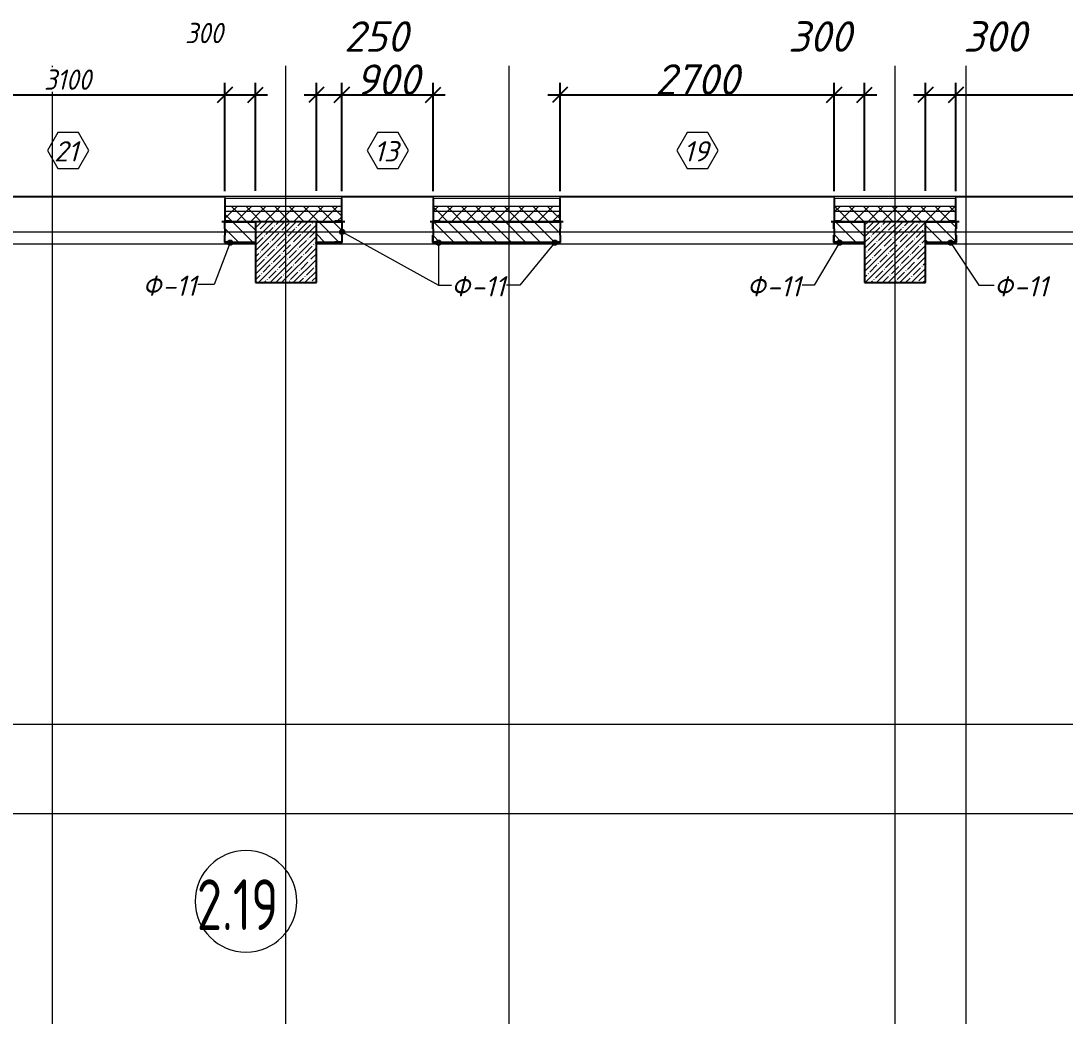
# Model space of a CAD drawing. Header units: millimetres. Extents: x 12986 to 523328, y -9759 to 30092.
# Drawn here: x 290947 to 301232, y 16509 to 26313 of the extents above; entities that cross this region are included whole.
import ezdxf

# ---------------------------------------------------------------- set-up
doc = ezdxf.new("R2010")
doc.units = ezdxf.units.MM
for name, color, linetype, lineweight in [('A-ANNO-DIMS', 7, 'Continuous', 9), ('A-AREA-IDEN', 7, 'Continuous', 9), ('A-DETL', 7, 'Continuous', 9), ('A-GENM-1', 7, 'Continuous', 25), ('A-GENM-IDEN', 7, 'Continuous', 9), ('A-GLAZ-IDEN', 7, 'Continuous', 9), ('A-WALL', 7, 'Continuous', 5), ('A-WALL-1', 7, 'Continuous', 25), ('A-WALL-FNSH-1', 7, 'Continuous', 9), ('A-WALL-PATT-1', 7, 'Continuous', 5), ('I-WALL', 7, 'Continuous', 5), ('S-COLS', 7, 'Continuous', 9), ('S-COLS-1', 7, 'Continuous', 5), ('S-COLS-2', 7, 'Continuous', 25), ('Оси-1', 7, 'Continuous', 20)]:
    doc.layers.add(name, color=color, linetype=linetype, lineweight=lineweight)
doc.layers.add('A-WALL-4', color=7, linetype='Continuous', lineweight=25, true_color=0x000000)
doc.layers.add('A-WALL-PATT-2', color=7, linetype='Continuous', lineweight=5, true_color=0xce0000)
doc.styles.add('ISOCPEUR_I_2', font='isocpeui.ttf', dxfattribs={"height": 300})
doc.styles.add('ISOCPEUR_I_3', font='isocpeui.ttf', dxfattribs={"width": 0.9, "height": 200})
doc.styles.add('СПДС', font='ГОСТ тип А.ttf', dxfattribs={"width": 0.9})
doc.dimstyles.new('ISO-2_0_0_9К_СРЕДНИЙ', dxfattribs={"dimscale": 304.8, "dimtxt": 199.196235, "dimasz": 0.492126, "dimexe": 0.393701, "dimexo": 0, "dimgap": 0, "dimtad": 1, "dimdec": 0, "dimzin": 0, "dimdsep": 46, "dimtxsty": 'ISOCPEUR_I_2', "dimblk1": 'OBLIQUE', "dimblk2": 'OBLIQUE', "dimsah": 1, "dimcen": 0.09, "dimdle": 0.393701, "dimazin": 0, "dimtfac": 1, "dimtdec": 4, "dimtix": 1, "dimtmove": 2, "dimatfit": 3, "dimfxl": 1, "dimtvp": 1, "dimtolj": 1, "dimtzin": 0, "dimarcsym": 2})
doc.dimstyles.new('ISO-2_0_0_9К_СРЕДНИЙ_2', dxfattribs={"dimscale": 304.8, "dimtxt": 199.196235, "dimasz": 0.492126, "dimexe": 0.393701, "dimexo": 0, "dimgap": 0, "dimtad": 1, "dimdec": 0, "dimzin": 0, "dimdsep": 46, "dimtxsty": 'ISOCPEUR_I_2', "dimblk1": 'OBLIQUE', "dimblk2": 'OBLIQUE', "dimsah": 1, "dimcen": 0.09, "dimdle": 0.393701, "dimazin": 0, "dimtfac": 1, "dimtdec": 4, "dimtix": 1, "dimtmove": 0, "dimatfit": 3, "dimfxl": 1, "dimtvp": 1, "dimtolj": 1, "dimtzin": 0, "dimarcsym": 2})
doc.dimstyles.new('ISO-2_0_0_9К_СРЕДНИЙ_ФОН_1', dxfattribs={"dimscale": 304.8, "dimtxt": 199.196235, "dimasz": 0.492126, "dimexe": 0.393701, "dimexo": 0, "dimgap": 0.164042, "dimtad": 1, "dimdec": 0, "dimdsep": 46, "dimtxsty": 'ISOCPEUR_I_3', "dimblk1": 'OBLIQUE', "dimblk2": 'OBLIQUE', "dimsah": 1, "dimcen": 0.09, "dimdle": 0.393701, "dimazin": 0, "dimtfac": 1, "dimtdec": 4, "dimtix": 1, "dimtmove": 0, "dimatfit": 3, "dimfxl": 1, "dimtvp": 1, "dimtfill": 1, "dimtolj": 1, "dimtzin": 0, "dimarcsym": 2})
doc.dimstyles.new('ISO-2_0_0_9К_СРЕДНИЙ_ФОН_2', dxfattribs={"dimscale": 304.8, "dimtxt": 199.196235, "dimasz": 0.492126, "dimexe": 0.393701, "dimexo": 0, "dimgap": 0.164042, "dimtad": 1, "dimdec": 0, "dimdsep": 46, "dimtxsty": 'ISOCPEUR_I_3', "dimblk1": 'OBLIQUE', "dimblk2": 'OBLIQUE', "dimsah": 1, "dimcen": 0.09, "dimdle": 0.393701, "dimazin": 0, "dimtfac": 1, "dimtdec": 4, "dimtix": 1, "dimtmove": 2, "dimatfit": 3, "dimfxl": 1, "dimtvp": 1, "dimtfill": 1, "dimtolj": 1, "dimtzin": 0, "dimarcsym": 2})
pattern_1 = [(45, (239096.85, -2765.93), (-70.71068, 70.71068), []), (135, (239096.85, -2765.93), (-70.71068, -70.71068), [])]
pattern_2 = [(135, (239096.85, -2765.93), (-70.71068, -70.71068), [])]

# ---------------------------------------------------------------- blocks, each defined once
blk = doc.blocks.new('Фахверк_СКБ_Уголок - Ф-11_200х2500 h-28441216-АР1_1_Кладочный план 2 этажа')
at = {"layer": 'A-GENM-1'}
for p, q in [((200, 156), (125, 156)), ((125, 156), (125, 81)), ((131, 81), (131, 150)), ((131, 150), (200, 150)), ((200, 150), (200, 156)), ((125, 81), (131, 81)), ((131, 19), (125, 19)), ((125, 19), (125, -56)), ((131, -50), (131, 19)), ((125, -56), (200, -56)), ((200, -50), (131, -50)), ((200, -56), (200, -50))]:
    blk.add_line(p, q, dxfattribs=at)
blk = doc.blocks.new('Колонна_Несущая_Прямоугольное сечение - 600х600-V77-АР1_1_Кладочный план 2 этажа')
at = {"layer": 'S-COLS-1'}
h = blk.add_hatch(dxfattribs=at)
h.set_pattern_fill('FP_66', color=256, style=0, pattern_type=2)
h.set_pattern_definition([(45, (-54460, -26800), (-57.02463, 57.02463), []), (45, (-54402.975, -26800), (-57.02463, 57.02463), [100.806, -20.161, 3.353, -16.808])])
h.paths.add_polyline_path([(-300, -300), (300, -300), (300, 300), (-300, 300)], flags=0)
at = {"layer": 'S-COLS-2'}
for p, q in [((300, 300), (-300, 300)), ((-300, 300), (-300, -300)), ((300, -300), (300, 300)), ((-300, -300), (300, -300))]:
    blk.add_line(p, q, dxfattribs=at)
blk = doc.blocks.new('Колонна_Несущая_Прямоугольное сечение - 600х600-V78-АР1_1_Кладочный план 2 этажа')
at = {"layer": 'S-COLS-1'}
h = blk.add_hatch(dxfattribs=at)
h.set_pattern_fill('FP_67', color=256, style=0, pattern_type=2)
h.set_pattern_definition([(45, (-60460, -26800), (-57.02463, 57.02463), []), (45, (-60402.975, -26800), (-57.02463, 57.02463), [100.806, -20.161, 3.353, -16.808])])
h.paths.add_polyline_path([(-300, -300), (300, -300), (300, 300), (-300, 300)], flags=0)
at = {"layer": 'S-COLS-2'}
for p, q in [((300, 300), (-300, 300)), ((-300, 300), (-300, -300)), ((300, -300), (300, 300)), ((-300, -300), (300, -300))]:
    blk.add_line(p, q, dxfattribs=at)
blk = doc.blocks.new('_Oblique')
at = {"color": 0, "linetype": 'ByBlock', "lineweight": -2}
blk.add_line((-0.5, -0.5), (0.5, 0.5), dxfattribs=at)
blk = doc.blocks.new('*D2294')
at = {"layer": 'A-ANNO-DIMS', "color": 0, "lineweight": -2, "transparency": 16777216}
for p, q in [((289857, 24634), (289857, 25704)), ((292957, 24634), (292957, 25704)), ((289737, 25584), (293077, 25584))]:
    blk.add_line(p, q, dxfattribs=at)
at = {"layer": 'Defpoints', "color": 0, "transparency": 16777216}
for p in [(292957, 25584), (289857, 24634), (292957, 24634)]:
    blk.add_point(p, dxfattribs=at)
at = {"layer": 'A-ANNO-DIMS', "color": 0, "lineweight": -2, "transparency": 16777216, "xscale": 150, "yscale": 150, "zscale": 150, "rotation": 180}
blk.add_blockref('_Oblique', (289857, 25584), dxfattribs=at)
at = {"layer": 'A-ANNO-DIMS', "color": 0, "lineweight": -2, "transparency": 16777216, "xscale": 150, "yscale": 150, "zscale": 150}
blk.add_blockref('_Oblique', (292957, 25584), dxfattribs=at)
at = {"layer": 'A-ANNO-DIMS', "color": 0, "transparency": 16777216, "insert": (291407, 25734), "char_height": 200, "width": 560.81, "attachment_point": 5, "style": 'ISOCPEUR_I_3', "bg_fill": 3, "box_fill_scale": 1.1, "bg_fill_color": 256, "bg_fill_true_color": 13158600, "bg_fill_transparency": 0}
blk.add_mtext('\\A1;3100', dxfattribs=at)
blk = doc.blocks.new('*D2295')
at = {"layer": 'A-ANNO-DIMS', "color": 0, "lineweight": -2, "transparency": 16777216}
for p, q in [((292957, 24634), (292957, 25704)), ((293257, 24637), (293257, 25704)), ((292837, 25584), (293377, 25584))]:
    blk.add_line(p, q, dxfattribs=at)
at = {"layer": 'Defpoints', "color": 0, "transparency": 16777216}
for p in [(293257, 25584), (292957, 24634), (293257, 24637)]:
    blk.add_point(p, dxfattribs=at)
at = {"layer": 'A-ANNO-DIMS', "color": 0, "lineweight": -2, "transparency": 16777216, "xscale": 150, "yscale": 150, "zscale": 150, "rotation": 180}
blk.add_blockref('_Oblique', (292957, 25584), dxfattribs=at)
at = {"layer": 'A-ANNO-DIMS', "color": 0, "lineweight": -2, "transparency": 16777216, "xscale": 150, "yscale": 150, "zscale": 150}
blk.add_blockref('_Oblique', (293257, 25584), dxfattribs=at)
at = {"layer": 'A-ANNO-DIMS', "color": 0, "transparency": 16777216, "insert": (292564, 26293), "char_height": 200, "width": 455.09, "attachment_point": 1, "line_spacing_factor": 1.149209, "style": 'ISOCPEUR_I_3', "bg_fill": 3, "box_fill_scale": 1.1, "bg_fill_color": 256, "bg_fill_true_color": 13158600, "bg_fill_transparency": 0}
blk.add_mtext('\\A1;300', dxfattribs=at)
blk = doc.blocks.new('*D2296')
at = {"layer": 'A-ANNO-DIMS', "color": 0, "lineweight": -2, "transparency": 16777216}
for p, q in [((293857, 24637), (293857, 25704)), ((294107, 24634), (294107, 25704)), ((293737, 25584), (294227, 25584))]:
    blk.add_line(p, q, dxfattribs=at)
at = {"layer": 'Defpoints', "color": 0, "transparency": 16777216}
for p in [(294107, 25584), (293857, 24637), (294107, 24634)]:
    blk.add_point(p, dxfattribs=at)
at = {"layer": 'A-ANNO-DIMS', "color": 0, "lineweight": -2, "transparency": 16777216, "xscale": 150, "yscale": 150, "zscale": 150, "rotation": 180}
blk.add_blockref('_Oblique', (293857, 25584), dxfattribs=at)
at = {"layer": 'A-ANNO-DIMS', "color": 0, "lineweight": -2, "transparency": 16777216, "xscale": 150, "yscale": 150, "zscale": 150}
blk.add_blockref('_Oblique', (294107, 25584), dxfattribs=at)
at = {"layer": 'A-ANNO-DIMS', "color": 0, "transparency": 16777216, "insert": (294129, 26309), "char_height": 300, "width": 455.09, "attachment_point": 1, "line_spacing_factor": 1.149209, "style": 'ISOCPEUR_I_2'}
blk.add_mtext('\\A1;250', dxfattribs=at)
blk = doc.blocks.new('*D2297')
at = {"layer": 'A-ANNO-DIMS', "color": 0, "lineweight": -2, "transparency": 16777216}
for p, q in [((294107, 24634), (294107, 25704)), ((295007, 24634), (295007, 25704)), ((293987, 25584), (295127, 25584))]:
    blk.add_line(p, q, dxfattribs=at)
at = {"layer": 'Defpoints', "color": 0, "transparency": 16777216}
for p in [(295007, 25584), (294107, 24634), (295007, 24634)]:
    blk.add_point(p, dxfattribs=at)
at = {"layer": 'A-ANNO-DIMS', "color": 0, "lineweight": -2, "transparency": 16777216, "xscale": 150, "yscale": 150, "zscale": 150, "rotation": 180}
blk.add_blockref('_Oblique', (294107, 25584), dxfattribs=at)
at = {"layer": 'A-ANNO-DIMS', "color": 0, "lineweight": -2, "transparency": 16777216, "xscale": 150, "yscale": 150, "zscale": 150}
blk.add_blockref('_Oblique', (295007, 25584), dxfattribs=at)
at = {"layer": 'A-ANNO-DIMS', "color": 0, "transparency": 16777216, "insert": (294557, 25734), "char_height": 300, "width": 455.09, "attachment_point": 5, "style": 'ISOCPEUR_I_2'}
blk.add_mtext('\\A1;900', dxfattribs=at)
blk = doc.blocks.new('*D2298')
at = {"layer": 'A-ANNO-DIMS', "color": 0, "lineweight": -2, "transparency": 16777216}
for p, q in [((296257, 24634), (296257, 25704)), ((298957, 24634), (298957, 25704)), ((296137, 25584), (299077, 25584))]:
    blk.add_line(p, q, dxfattribs=at)
at = {"layer": 'Defpoints', "color": 0, "transparency": 16777216}
for p in [(298957, 25584), (296257, 24634), (298957, 24634)]:
    blk.add_point(p, dxfattribs=at)
at = {"layer": 'A-ANNO-DIMS', "color": 0, "lineweight": -2, "transparency": 16777216, "xscale": 150, "yscale": 150, "zscale": 150, "rotation": 180}
blk.add_blockref('_Oblique', (296257, 25584), dxfattribs=at)
at = {"layer": 'A-ANNO-DIMS', "color": 0, "lineweight": -2, "transparency": 16777216, "xscale": 150, "yscale": 150, "zscale": 150}
blk.add_blockref('_Oblique', (298957, 25584), dxfattribs=at)
at = {"layer": 'A-ANNO-DIMS', "color": 0, "transparency": 16777216, "insert": (297607, 25736), "char_height": 300, "width": 606.78, "attachment_point": 5, "style": 'ISOCPEUR_I_2'}
blk.add_mtext('\\A1;2700', dxfattribs=at)
blk = doc.blocks.new('*D2299')
at = {"layer": 'A-ANNO-DIMS', "color": 0, "lineweight": -2, "transparency": 16777216}
for p, q in [((298957, 24634), (298957, 25704)), ((299257, 24637), (299257, 25704)), ((298837, 25584), (299377, 25584))]:
    blk.add_line(p, q, dxfattribs=at)
at = {"layer": 'Defpoints', "color": 0, "transparency": 16777216}
for p in [(299257, 25584), (298957, 24634), (299257, 24637)]:
    blk.add_point(p, dxfattribs=at)
at = {"layer": 'A-ANNO-DIMS', "color": 0, "lineweight": -2, "transparency": 16777216, "xscale": 150, "yscale": 150, "zscale": 150, "rotation": 180}
blk.add_blockref('_Oblique', (298957, 25584), dxfattribs=at)
at = {"layer": 'A-ANNO-DIMS', "color": 0, "lineweight": -2, "transparency": 16777216, "xscale": 150, "yscale": 150, "zscale": 150}
blk.add_blockref('_Oblique', (299257, 25584), dxfattribs=at)
at = {"layer": 'A-ANNO-DIMS', "color": 0, "transparency": 16777216, "insert": (298503, 26309), "char_height": 300, "width": 455.09, "attachment_point": 1, "line_spacing_factor": 1.149209, "style": 'ISOCPEUR_I_2'}
blk.add_mtext('\\A1;300', dxfattribs=at)
blk = doc.blocks.new('*D2301')
at = {"layer": 'A-ANNO-DIMS', "color": 0, "lineweight": -2, "transparency": 16777216}
for p, q in [((299857, 24637), (299857, 25704)), ((300157, 24634), (300157, 25704)), ((299737, 25584), (300277, 25584))]:
    blk.add_line(p, q, dxfattribs=at)
at = {"layer": 'Defpoints', "color": 0, "transparency": 16777216}
for p in [(300157, 25584), (299857, 24637), (300157, 24634)]:
    blk.add_point(p, dxfattribs=at)
at = {"layer": 'A-ANNO-DIMS', "color": 0, "lineweight": -2, "transparency": 16777216, "xscale": 150, "yscale": 150, "zscale": 150, "rotation": 180}
blk.add_blockref('_Oblique', (299857, 25584), dxfattribs=at)
at = {"layer": 'A-ANNO-DIMS', "color": 0, "lineweight": -2, "transparency": 16777216, "xscale": 150, "yscale": 150, "zscale": 150}
blk.add_blockref('_Oblique', (300157, 25584), dxfattribs=at)
at = {"layer": 'A-ANNO-DIMS', "color": 0, "transparency": 16777216, "insert": (300228, 26309), "char_height": 300, "width": 455.09, "attachment_point": 1, "line_spacing_factor": 1.149209, "style": 'ISOCPEUR_I_2'}
blk.add_mtext('\\A1;300', dxfattribs=at)
blk = doc.blocks.new('*D2302')
at = {"layer": 'A-ANNO-DIMS', "color": 0, "lineweight": -2, "transparency": 16777216}
for p, q in [((300157, 24634), (300157, 25704)), ((303257, 24634), (303257, 25704)), ((300037, 25584), (303377, 25584))]:
    blk.add_line(p, q, dxfattribs=at)
at = {"layer": 'Defpoints', "color": 0, "transparency": 16777216}
for p in [(303257, 25584), (300157, 24634), (303257, 24634)]:
    blk.add_point(p, dxfattribs=at)
at = {"layer": 'A-ANNO-DIMS', "color": 0, "lineweight": -2, "transparency": 16777216, "xscale": 150, "yscale": 150, "zscale": 150, "rotation": 180}
blk.add_blockref('_Oblique', (300157, 25584), dxfattribs=at)
at = {"layer": 'A-ANNO-DIMS', "color": 0, "lineweight": -2, "transparency": 16777216, "xscale": 150, "yscale": 150, "zscale": 150}
blk.add_blockref('_Oblique', (303257, 25584), dxfattribs=at)
at = {"layer": 'A-ANNO-DIMS', "color": 0, "transparency": 16777216, "insert": (301707, 25734), "char_height": 300, "width": 560.81, "attachment_point": 5, "style": 'ISOCPEUR_I_2'}
blk.add_mtext('\\A1;3100', dxfattribs=at)
blk = doc.blocks.new('AAR_СКБ_Марка_Окна_Перемычка и проем - Марка проема-25443838-АР1_1_Кладочный план 2 этажа')
at = {"layer": 'A-GLAZ-IDEN'}
for p, q in [((-0.97, -0.98), (-1.99, -2.75)), ((1.07, -0.98), (-0.97, -0.98)), ((2.09, -2.75), (1.07, -0.98)), ((-1.99, -2.75), (-0.97, -4.51)), ((1.07, -4.51), (2.09, -2.75)), ((-0.97, -4.51), (1.07, -4.51))]:
    blk.add_line(p, q, dxfattribs=at)
blk = doc.blocks.new('Марка_Помещения - Номер-25198446-Объем проектирования 2 этажа')
at = {"layer": 'A-AREA-IDEN'}
for start, end in [(360, 180), (180, 360)]:
    blk.add_arc((0, 0), 2.5, start, end, dxfattribs=at)

msp = doc.modelspace()

# ---------------------------------------------------------------- hatches: boundary and pattern name
at = {"layer": 'A-GENM-IDEN'}
h = msp.add_hatch(color=256, dxfattribs=at)
edge = h.paths.add_edge_path(flags=0)
edge.add_arc((294112.72465, 24234.06718), 25, 0, 360)
h = msp.add_hatch(color=256, dxfattribs=at)
edge = h.paths.add_edge_path(flags=0)
edge.add_arc((293009.37418, 24128.06718), 25, 0, 360)
h = msp.add_hatch(color=256, dxfattribs=at)
edge = h.paths.add_edge_path(flags=0)
edge.add_arc((295059.05798, 24128.06718), 25, 0, 360)
h = msp.add_hatch(color=256, dxfattribs=at)
edge = h.paths.add_edge_path(flags=0)
edge.add_arc((296204.51755, 24128.06718), 25, 0, 360)
h = msp.add_hatch(color=256, dxfattribs=at)
edge = h.paths.add_edge_path(flags=0)
edge.add_arc((299009.18421, 24128.06718), 25, 0, 360)
h = msp.add_hatch(color=256, dxfattribs=at)
edge = h.paths.add_edge_path(flags=0)
edge.add_arc((300104.5175, 24128.06718), 25, 0, 360)
at = {"layer": 'A-WALL-PATT-1'}
h = msp.add_hatch(dxfattribs=at)
h.set_pattern_fill('FP_11', color=256, style=0, pattern_type=2)
h.set_pattern_definition(pattern_1)
h.paths.add_polyline_path([(332256.85081, 24434.06718), (332256.85081, 24434.17153), (332097.32568, 24434.17153), (332097.32568, 24484.06718), (319446.85083, 24484.06718), (319446.85083, 24434.06718), (332256.76569, 24434.06718)], flags=0)
h.paths.add_polyline_path([(316946.85083, 24434.06718), (316946.85083, 24484.06718), (315446.85083, 24484.06718), (315446.85083, 24434.06718), (315610.52269, 24434.06718)], flags=0)
h.paths.add_polyline_path([(309906.85081, 24434.06718), (309906.85081, 24484.06718), (307956.85085, 24484.06718), (307956.85085, 24434.06718)], flags=0)
h.paths.add_polyline_path([(312006.85081, 24434.06718), (313346.85083, 24434.06718), (313346.85083, 24484.06718), (312006.85081, 24484.06718)], flags=0)
h.paths.add_polyline_path([(288757.13747, 24434.06718), (289857.04085, 24434.06718), (289857.04085, 24484.06718), (288757.13747, 24484.06718)], flags=0)
h.paths.add_polyline_path([(300156.85083, 24434.06718), (300156.85083, 24484.06718), (298956.85088, 24484.06718), (298956.85088, 24434.06718)], flags=0)
h.paths.add_polyline_path([(303256.85083, 24434.06718), (304356.85081, 24434.06718), (304356.85081, 24484.06718), (303256.85083, 24484.06718)], flags=0)
h.paths.add_polyline_path([(305256.85081, 24434.06718), (307056.85085, 24434.06718), (307056.85085, 24484.06718), (305256.85081, 24484.06718)], flags=0)
h.paths.add_polyline_path([(294106.72465, 24434.06718), (294106.72465, 24484.06718), (292957.04085, 24484.06718), (292957.04085, 24434.06718)], flags=0)
h.paths.add_polyline_path([(295006.72465, 24434.06718), (296256.85088, 24434.06718), (296256.85088, 24484.06718), (295006.72465, 24484.06718)], flags=0)
h.paths.add_polyline_path([(287857.13747, 24434.06718), (287857.13747, 24484.06718), (286756.85083, 24484.06718), (286756.85083, 24434.06718)], flags=0)
h.paths.add_polyline_path([(283432.94456, 24434.06718), (283656.85083, 24434.06718), (283656.85083, 24484.06718), (281156.85079, 24484.06718), (281156.85079, 24434.06718), (281900.67894, 24434.06718)], flags=0)
h = msp.add_hatch(dxfattribs=at)
h.set_pattern_fill('FP_11', color=256, style=0, pattern_type=2)
h.set_pattern_definition(pattern_1)
h.paths.add_polyline_path([(332156.85081, 24334.06718), (332156.85081, 24434.06718), (319446.85083, 24434.06718), (319446.85083, 24340.06718), (319515.85083, 24340.06718), (319515.85083, 24334.06718), (332082.37816, 24334.06718)], flags=0)
h.paths.add_polyline_path([(316877.85083, 24334.06718), (316877.85083, 24340.06718), (316946.85083, 24340.06718), (316946.85083, 24434.06718), (315446.85083, 24434.06718), (315446.85083, 24340.06718), (315515.85083, 24340.06718), (315515.85083, 24334.06718), (316346.85081, 24334.06718)], flags=0)
h.paths.add_polyline_path([(313277.85083, 24334.06718), (313277.85083, 24340.06718), (313346.85083, 24340.06718), (313346.85083, 24434.06718), (312006.85081, 24434.06718), (312006.85081, 24340.06718), (312075.85081, 24340.06718), (312075.85081, 24334.06718), (313136.85081, 24334.06718)], flags=0)
h.paths.add_polyline_path([(305856.85081, 24334.06718), (306987.85085, 24334.06718), (306987.85085, 24340.06718), (307056.85085, 24340.06718), (307056.85085, 24434.06718), (305256.85081, 24434.06718), (305256.85081, 24334.06718)], flags=0)
h.paths.add_polyline_path([(303325.85083, 24334.06718), (304287.85081, 24334.06718), (304287.85081, 24340.06718), (304356.85081, 24340.06718), (304356.85081, 24434.06718), (303256.85083, 24434.06718), (303256.85083, 24340.06718), (303325.85083, 24340.06718)], flags=0)
h.paths.add_polyline_path([(309406.85081, 24334.06718), (309906.85081, 24334.06718), (309906.85081, 24434.06718), (307956.85085, 24434.06718), (307956.85085, 24340.06718), (308025.85085, 24340.06718), (308025.85085, 24334.06718)], flags=0)
h.paths.add_polyline_path([(295075.72465, 24334.06718), (296187.85088, 24334.06718), (296187.85088, 24340.06718), (296256.85088, 24340.06718), (296256.85088, 24434.06718), (295006.72465, 24434.06718), (295006.72465, 24340.06718), (295075.72465, 24340.06718)], flags=0)
h.paths.add_polyline_path([(299256.85081, 24334.06718), (300087.85083, 24334.06718), (300087.85083, 24340.06718), (300156.85083, 24340.06718), (300156.85083, 24434.06718), (298956.85088, 24434.06718), (298956.85088, 24340.06718), (299025.85088, 24340.06718), (299025.85088, 24334.06718)], flags=0)
h.paths.add_polyline_path([(294037.72465, 24334.06718), (294037.74362, 24340.06718), (294106.72465, 24340.06718), (294106.72465, 24434.06718), (292957.04085, 24434.06718), (292957.04085, 24340.06718), (293026.04085, 24340.06718), (293026.04085, 24334.06718), (293856.85081, 24334.06724)], flags=0)
h.paths.add_polyline_path([(281156.85079, 24334.06718), (283587.85082, 24334.06718), (283587.85082, 24340.06713), (283656.85082, 24340.06713), (283656.85082, 24434.06718), (281156.85079, 24434.06718)], flags=0)
h.paths.add_polyline_path([(287857.13747, 24334.06718), (287856.85081, 24434.06718), (286756.85083, 24434.06718), (286756.85086, 24340.06713), (286825.85086, 24340.06713), (286825.85086, 24334.06718), (287856.85081, 24334.06724)], flags=0)
h.paths.add_polyline_path([(289562.00706, 24334.06718), (289788.04085, 24334.06718), (289788.04085, 24340.06718), (289857.04085, 24340.06718), (289857.04085, 24434.06718), (288757.13747, 24434.06718), (288757.1375, 24340.06718), (288826.1375, 24340.06718), (288826.1375, 24334.06718)], flags=0)
at = {"layer": 'A-WALL-PATT-2'}
h = msp.add_hatch(dxfattribs=at)
h.set_pattern_fill('FP_22', color=256, style=0, pattern_type=2)
h.set_pattern_definition(pattern_2)
h.paths.add_polyline_path([(287856.85081, 24134.06718), (287857.13747, 24134.06718), (287856.85081, 24334.06718)], flags=0)
h.paths.add_polyline_path([(288757.13747, 24134.06718), (289857.04085, 24134.06718), (289857.04085, 24334.06718), (288757.13747, 24334.06718), (288757.13747, 24203.06718)], flags=0)
h.paths.add_polyline_path([(293256.85081, 24134.06718), (293256.85081, 24334.06718), (292957.04085, 24334.06718), (292957.04085, 24134.06718), (293026.04085, 24134.06718)], flags=0)
h = msp.add_hatch(dxfattribs=at)
h.set_pattern_fill('FP_22', color=256, style=0, pattern_type=2)
h.set_pattern_definition(pattern_2)
h.paths.add_polyline_path([(295691.06956, 24134.06718), (296256.85088, 24134.06718), (296256.85088, 24334.06718), (295006.72465, 24334.06718), (295006.72465, 24134.06718), (295075.72465, 24134.06718)], flags=0)
h.paths.add_polyline_path([(293856.85081, 24134.06718), (294106.72465, 24134.06718), (294106.72465, 24334.06718), (293856.85081, 24334.06718), (293856.85081, 24203.06718)], flags=0)
h.paths.add_polyline_path([(299025.85088, 24134.06718), (299256.85081, 24134.06718), (299256.85081, 24334.06718), (298956.85088, 24334.06718), (298956.85088, 24134.06718)], flags=0)
h = msp.add_hatch(dxfattribs=at)
h.set_pattern_fill('FP_22', color=256, style=0, pattern_type=2)
h.set_pattern_definition(pattern_2)
h.paths.add_polyline_path([(303325.85083, 24134.06718), (304356.85081, 24134.06718), (304356.85081, 24334.06718), (303256.85083, 24334.06718), (303256.85083, 24134.06718)], flags=0)
h.paths.add_polyline_path([(300087.85083, 24134.06718), (300156.85083, 24134.06718), (300156.85083, 24334.06718), (299856.85081, 24334.06718), (299856.85081, 24134.06718)], flags=0)

# ---------------------------------------------------------------- linework, layer by layer
at = {"layer": 'A-DETL'}
for p, q in [((294106.72465, 24484.06718), (292957.04085, 24484.06718)), ((296256.85088, 24484.06718), (295006.72465, 24484.06718)), ((300156.85083, 24484.06718), (298956.85088, 24484.06718))]:
    msp.add_line(p, q, dxfattribs=at)
at = {"layer": 'A-GENM-IDEN'}
for p, q in [((294112.72465, 24234.06718), (295059.05798, 23710.48384)), ((293009.37418, 24128.06718), (292849.72721, 23716.17707)), ((295059.05798, 24128.06718), (295059.05798, 23710.48384)), ((296204.51755, 24128.06718), (295862.31651, 23710.48384)), ((299009.18421, 24128.06718), (298761.21594, 23710.48384)), ((300104.5175, 24128.06718), (300380.69081, 23710.48384)), ((292849.72721, 23716.17707), (292690.08024, 23716.17707)), ((295059.05798, 23710.48384), (295188.70149, 23710.48384)), ((295059.05798, 23710.48384), (295188.70149, 23710.48384)), ((295862.31651, 23710.48384), (295730.93598, 23710.48384)), ((298761.21594, 23710.48384), (298642.39477, 23710.48384)), ((300380.69081, 23710.48384), (300534.5614, 23710.48384))]:
    msp.add_line(p, q, dxfattribs=at)
for centre in [(294112.72465, 24234.06718), (293009.37418, 24128.06718), (295059.05798, 24128.06718), (296204.51755, 24128.06718), (299009.18421, 24128.06718), (300104.5175, 24128.06718)]:
    msp.add_circle(centre, 25, dxfattribs=at)
at = {"layer": 'A-WALL'}
for p, q in [((294106.72465, 24564.06718), (292957.04085, 24564.06718)), ((296256.85088, 24564.06718), (295006.72465, 24564.06718)), ((300156.85083, 24564.06718), (298956.85088, 24564.06718)), ((294106.72465, 24434.06718), (292957.04085, 24434.06718)), ((296256.85088, 24434.06718), (295006.72465, 24434.06718)), ((300156.85083, 24434.06718), (298956.85088, 24434.06718))]:
    msp.add_line(p, q, dxfattribs=at)
at = {"layer": 'A-WALL-1'}
for p, q in [((293256.85081, 24334.06718), (293026.04085, 24334.06718)), ((294037.72465, 24334.06718), (293856.85081, 24334.06718)), ((296187.85088, 24334.06718), (295075.72465, 24334.06718)), ((299256.85081, 24334.06718), (299025.85088, 24334.06718)), ((300087.85083, 24334.06718), (299856.85081, 24334.06718)), ((292957.04085, 24265.06718), (292957.04085, 24203.06718)), ((294106.72465, 24203.06718), (294106.72465, 24265.06718)), ((295006.72465, 24265.06718), (295006.72465, 24203.06718)), ((296256.85088, 24203.06718), (296256.85088, 24265.06718)), ((298956.85088, 24265.06718), (298956.85088, 24203.06718)), ((300156.85083, 24203.06718), (300156.85083, 24265.06718)), ((293026.04085, 24134.06718), (293256.85081, 24134.06718)), ((293856.85081, 24134.06718), (294037.72465, 24134.06718)), ((295075.72465, 24134.06718), (296187.85088, 24134.06718)), ((299025.85088, 24134.06718), (299256.85081, 24134.06718)), ((299856.85081, 24134.06718), (300087.85083, 24134.06718))]:
    msp.add_line(p, q, dxfattribs=at)
at = {"layer": 'A-WALL-4'}
for p, q in [((289857.04085, 24584.06718), (292957.04085, 24584.06718)), ((294106.72465, 24584.06718), (295006.72465, 24584.06718)), ((296256.85088, 24584.06718), (298956.85088, 24584.06718)), ((300156.85083, 24584.06718), (303256.85083, 24584.06718)), ((292957.04085, 24564.06718), (292957.04085, 24340.06718)), ((294106.72465, 24340.06718), (294106.72465, 24564.06718)), ((295006.72465, 24564.06718), (295006.72465, 24340.06718)), ((296256.85088, 24340.06718), (296256.85088, 24564.06718)), ((298956.85088, 24564.06718), (298956.85088, 24340.06718)), ((300156.85083, 24340.06718), (300156.85083, 24564.06718)), ((292951.04085, 24334.06718), (292927.04085, 24334.06718)), ((293026.04085, 24334.06718), (293256.85081, 24334.06718)), ((293856.85081, 24334.06718), (294037.72465, 24334.06718)), ((294136.72465, 24334.06718), (294112.72465, 24334.06718)), ((295000.72465, 24334.06718), (294976.72465, 24334.06718)), ((295075.72465, 24334.06718), (296187.85088, 24334.06718)), ((296286.85088, 24334.06718), (296262.85088, 24334.06718)), ((298950.85088, 24334.06718), (298926.85088, 24334.06718)), ((299025.85088, 24334.06718), (299256.85081, 24334.06718)), ((299856.85081, 24334.06718), (300087.85083, 24334.06718)), ((300186.85083, 24334.06718), (300162.85083, 24334.06718))]:
    msp.add_line(p, q, dxfattribs=at)
at = {"layer": 'A-WALL-FNSH-1'}
for p, q in [((294106.72465, 24584.06718), (292957.04085, 24584.06718)), ((292957.04085, 24584.06718), (292957.04085, 24564.06718)), ((294106.72465, 24564.06718), (294106.72465, 24584.06718)), ((296256.85088, 24584.06718), (295006.72465, 24584.06718)), ((295006.72465, 24584.06718), (295006.72465, 24564.06718)), ((296256.85088, 24564.06718), (296256.85088, 24584.06718)), ((300156.85083, 24584.06718), (298956.85088, 24584.06718)), ((298956.85088, 24584.06718), (298956.85088, 24564.06718)), ((300156.85083, 24564.06718), (300156.85083, 24584.06718))]:
    msp.add_line(p, q, dxfattribs=at)
at = {"layer": 'I-WALL'}
for p, q in [((292927.04085, 24334.06721), (292951.04085, 24334.06721)), ((294112.72465, 24334.06721), (294136.72465, 24334.06721)), ((294976.72465, 24334.06721), (295000.72465, 24334.06721)), ((296262.85088, 24334.06721), (296286.85088, 24334.06721)), ((298926.85088, 24334.06721), (298950.85088, 24334.06721)), ((300162.85083, 24334.06721), (300186.85083, 24334.06721)), ((293256.85081, 24114.06721), (287856.85081, 24114.06721)), ((299256.85081, 24114.06721), (293856.85081, 24114.06721)), ((305256.85081, 24114.06721), (299856.85081, 24114.06721))]:
    msp.add_line(p, q, dxfattribs=at)
at = {"layer": 'Оси-1'}
for p, q in [((291256.85078, -6915.9327), (291256.85078, 25871.01046)), ((293556.85078, -6915.9327), (293556.85078, 25871.01046)), ((295756.85078, -6915.9327), (295756.85078, 25871.01046)), ((299556.85078, -6915.9327), (299556.85078, 25871.01046)), ((300256.85078, -6915.9327), (300256.85078, 25871.01046)), ((234936.85079, 24234.06713), (365048.47884, 24234.06713)), ((234936.85079, 19384.06737), (365048.47884, 19384.06737)), ((234936.85079, 18504.0673), (365048.47884, 18504.0673))]:
    msp.add_line(p, q, dxfattribs=at)

# ---------------------------------------------------------------- block references
at = {"layer": 'A-AREA-IDEN', "xscale": 199.9999999999999, "yscale": 199.9999999999999, "zscale": 199.9999999999999}
msp.add_blockref('Марка_Помещения - Номер-25198446-Объем проектирования 2 этажа', (293163.72679, 17639.79302), dxfattribs=at)
at = {"layer": 'A-GENM-1'}
for p in [(292826.04085, 24184.06718), (294875.72465, 24184.06718), (298825.85088, 24184.06718)]:
    msp.add_blockref('Фахверк_СКБ_Уголок - Ф-11_200х2500 h-28441216-АР1_1_Кладочный план 2 этажа', p, dxfattribs=at)
at = {"layer": 'A-GENM-1', "rotation": 180}
for p in [(294237.72465, 24284.06718), (296387.85088, 24284.06718), (300287.85083, 24284.06718)]:
    msp.add_blockref('Фахверк_СКБ_Уголок - Ф-11_200х2500 h-28441216-АР1_1_Кладочный план 2 этажа', p, dxfattribs=at)
at = {"layer": 'A-GLAZ-IDEN', "xscale": 99.99999999999993, "yscale": 99.99999999999993, "zscale": 99.99999999999993}
for p in [(294556.72465, 25310.46563), (297606.85088, 25310.46563)]:
    msp.add_blockref('AAR_СКБ_Марка_Окна_Перемычка и проем - Марка проема-25443838-АР1_1_Кладочный план 2 этажа', p, dxfattribs=at)
at = {"layer": 'S-COLS'}
for name, p in [('Колонна_Несущая_Прямоугольное сечение - 600х600-V77-АР1_1_Кладочный план 2 этажа', (293556.85081, 24034.06724)), ('Колонна_Несущая_Прямоугольное сечение - 600х600-V78-АР1_1_Кладочный план 2 этажа', (299556.85081, 24034.06723))]:
    msp.add_blockref(name, p, dxfattribs=at)

# ---------------------------------------------------------------- texts
at = {"layer": 'A-AREA-IDEN', "insert": (292679.96049, 17856.91163), "char_height": 500, "width": 1212.1515, "attachment_point": 1, "style": 'СПДС'}
msp.add_mtext('2.19', dxfattribs=at)
at = {"layer": 'A-GENM-IDEN', "char_height": 200, "attachment_point": 1, "style": 'ISOCPEUR_I_2'}
for s, insert, width in [('\\fISOCPEUR|b0|i1|c204|p34|;\\W.9;Ф', (292147.84576, 23803.79166), 230.886), ('-11', (292338.34576, 23803.79166), 389.620125), ('\\fISOCPEUR|b0|i1|c204|p34|;\\W.9;Ф', (295188.70149, 23798.09842), 230.886), ('\\fISOCPEUR|b0|i1|c204|p34|;\\W.9;Ф', (295188.70149, 23798.09842), 230.886), ('\\fISOCPEUR|b0|i1|c204|p34|;\\W.9;Ф', (295188.70149, 23798.09842), 230.886), ('-11', (295379.20149, 23798.09842), 389.620125), ('-11', (295379.20149, 23798.09842), 389.620125), ('-11', (295379.20149, 23798.09842), 389.620125), ('\\fISOCPEUR|b0|i1|c204|p34|;\\W.9;Ф', (298100.16029, 23798.09842), 230.886), ('-11', (298290.66029, 23798.09842), 389.620125), ('\\fISOCPEUR|b0|i1|c204|p34|;\\W.9;Ф', (300534.5614, 23798.09842), 230.886), ('-11', (300725.0614, 23798.09842), 389.620125)]:
    msp.add_mtext(s, dxfattribs=dict(at, insert=insert, width=width))
at = {"layer": 'A-GLAZ-IDEN', "char_height": 200, "width": 274.177125, "attachment_point": 1, "style": 'ISOCPEUR_I_2'}
for s, insert in [('13', (294422.82612, 25127.82425)), ('19', (297472.95235, 25127.82425))]:
    msp.add_mtext(s, dxfattribs=dict(at, insert=insert))

# ---------------------------------------------------------------- dimensions: what is measured, and where the dimension line sits
at = {"layer": 'A-ANNO-DIMS'}
for base, p1, p2, override, picture, middle in [((294106.72465, 25584.10444), (293856.85081, 24637.11524), (294106.72465, 24634.06718), {"dimpost": '<>', "dimfxl": 249.89243}, '*D2296', (294356.42813, 26109.39326)), ((299256.85081, 25584.10444), (298956.85088, 24634.06718), (299256.85081, 24637.11518), {"dimpost": '<>', "dimfxl": 300.015416}, '*D2299', (298730.43075, 26109.39326)), ((300156.85083, 25584.10444), (299856.85081, 24637.11523), (300156.85083, 24634.06718), {"dimpost": '<>', "dimfxl": 300.015502}, '*D2301', (300455.08587, 26109.39326))]:
    dim = msp.add_linear_dim(base=base, p1=p1, p2=p2, dimstyle='ISO-2_0_0_9К_СРЕДНИЙ', override=override, dxfattribs=at)
    dim.commit()
    dim.dimension.update_dxf_attribs({"geometry": picture, "text_midpoint": middle, "dimtype": 160})
for base, p1, p2, override, picture, middle in [((295006.72465, 25584.10444), (294106.72465, 24634.06718), (295006.72465, 24634.06718), {"dimpost": '<>', "dimfxl": 900}, '*D2297', (294556.72465, 25734.10444)), ((298956.85088, 25584.10444), (296256.85088, 24634.06718), (298956.85088, 24634.06718), {"dimpost": '<>', "dimfxl": 2700}, '*D2298', (297606.85088, 25736.03626)), ((303256.85083, 25584.10444), (300156.85083, 24634.06718), (303256.85083, 24634.06718), {"dimpost": '<>', "dimfxl": 3100}, '*D2302', (301706.85083, 25734.10444))]:
    dim = msp.add_linear_dim(base=base, p1=p1, p2=p2, dimstyle='ISO-2_0_0_9К_СРЕДНИЙ_2', override=override, dxfattribs=at)
    dim.commit()
    dim.dimension.update_dxf_attribs({"geometry": picture, "text_midpoint": middle})

# ---------------------------------------------------------------- next in the draw order: dimensions: what is measured, and where the dimension line sits
dim = msp.add_linear_dim(base=(292957.04085, 25584.10444), p1=(289857.04085, 24634.06718), p2=(292957.04085, 24634.06718), dimstyle='ISO-2_0_0_9К_СРЕДНИЙ_ФОН_1', override={"dimpost": '<>', "dimfxl": 3100}, dxfattribs=at)
dim.commit()
dim.dimension.update_dxf_attribs({"geometry": '*D2294', "text_midpoint": (291407.04085, 25734.10444)})

# ---------------------------------------------------------------- next in the draw order: block references
at = {"layer": 'A-GLAZ-IDEN', "xscale": 99.99999999999993, "yscale": 99.99999999999993, "zscale": 99.99999999999993}
msp.add_blockref('AAR_СКБ_Марка_Окна_Перемычка и проем - Марка проема-25443838-АР1_1_Кладочный план 2 этажа', (291407.04085, 25310.46563), dxfattribs=at)

# ---------------------------------------------------------------- next in the draw order: texts
at = {"layer": 'A-GLAZ-IDEN', "insert": (291273.14232, 25127.82425), "char_height": 200, "width": 274.177125, "attachment_point": 1, "style": 'ISOCPEUR_I_2'}
msp.add_mtext('21', dxfattribs=at)

# ---------------------------------------------------------------- next in the draw order: dimensions: what is measured, and where the dimension line sits
at = {"layer": 'A-ANNO-DIMS'}
dim = msp.add_linear_dim(base=(293256.85081, 25584.10444), p1=(292957.04085, 24634.06718), p2=(293256.85081, 24637.11524), dimstyle='ISO-2_0_0_9К_СРЕДНИЙ_ФОН_2', override={"dimpost": '<>', "dimfxl": 299.825454}, dxfattribs=at)
dim.commit()
dim.dimension.update_dxf_attribs({"geometry": '*D2295', "text_midpoint": (292791.53804, 26159.39326), "dimtype": 160})

doc.saveas('drawing.dxf')
